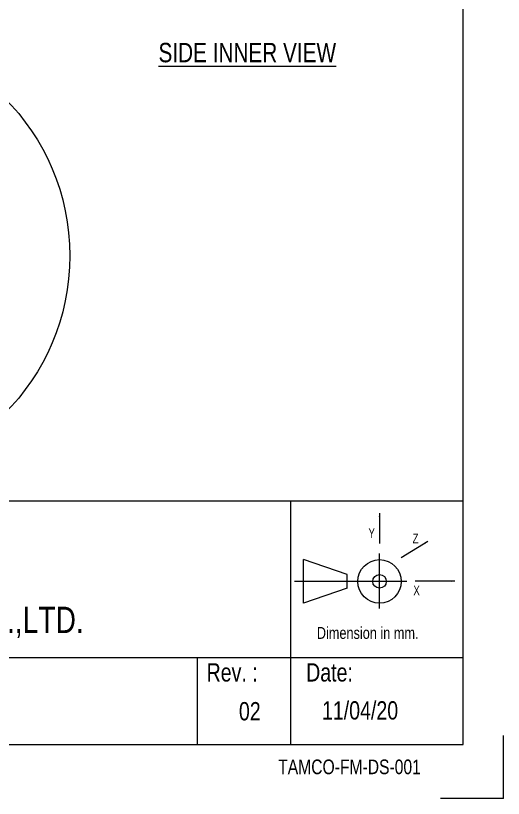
# Model space of a CAD drawing. Header units: millimetres. Extents: x 2233 to 6509, y 1142 to 4179.
# Drawn here: x 5755 to 6509, y 1142 to 2352 of the extents above; entities that cross this region are included whole.
import ezdxf

# ---------------------------------------------------------------- set-up
doc = ezdxf.new("R2010")
doc.units = ezdxf.units.MM
for name, color, linetype in [('FRAME070', 5, 'Continuous'), ('FRAME200', 8, 'Continuous'), ('RAHMEN', 7, 'Continuous'), ('Standard', 7, 'Continuous')]:
    doc.layers.add(name, color=color, linetype=linetype)
doc.styles.add('SLDTEXTSTYLE0', font='TXT', dxfattribs={"width": 0.75})
doc.styles.get("Standard").update_dxf_attribs({"font": 'arial.ttf'})
doc.styles.add('TAMCO', font='cordia.shx', dxfattribs={"width": 0.8, "height": 25})
doc.dimstyles.new('SLDDIMSTYLE0', dxfattribs={"dimtxt": 0.18, "dimasz": 6, "dimexe": 0.18, "dimexo": 0.0625, "dimgap": 0.09, "dimtad": 0, "dimtih": 1, "dimtoh": 1, "dimdec": 4, "dimrnd": 1e-09, "dimzin": 0, "dimdsep": 46, "dimtxsty": 'Standard', "dimsah": 1, "dimcen": 0.09, "dimadec": 0, "dimazin": 0, "dimtfac": 6, "dimtdec": 4, "dimtofl": 0, "dimtmove": 0, "dimatfit": 3, "dimfxl": 1, "dimtolj": 1, "dimtzin": 0, "dimarcsym": 0})

msp = doc.modelspace()

# ---------------------------------------------------------------- linework, layer by layer
at = {"lineweight": 9}
msp.add_circle((5492.88, 1980.84), 345.58, dxfattribs=at)
at = {"layer": 'FRAME070', "lineweight": 9}
for p, q in [((6446.62, 1225.58), (6446.62, 4119.18)), ((6446.62, 1225.58), (6446.62, 4119.18)), ((6446.62, 1225.58), (6446.62, 4071.93)), ((6446.62, 1225.58), (6446.62, 4071.93)), ((2286.81, 1602.1), (6446.62, 1602.1)), ((2286.81, 1602.1), (6446.62, 1602.1)), ((6180.14, 1225.58), (6180.14, 1602.1)), ((6180.14, 1225.58), (6180.14, 1602.1)), ((4693.27, 1359.93), (6446.62, 1359.93)), ((4693.27, 1359.93), (6446.62, 1359.93)), ((6035.87, 1225.58), (6035.87, 1359.93)), ((6035.87, 1225.58), (6035.87, 1359.93)), ((2286.81, 1225.58), (6446.62, 1225.58)), ((2286.81, 1225.58), (6446.62, 1225.58)), ((4529.4, 1225.58), (5946.91, 1225.58)), ((4529.4, 1225.58), (5946.91, 1225.58)), ((4534.34, 1225.58), (5946.91, 1225.58)), ((4534.34, 1225.58), (5946.91, 1225.58)), ((4653.69, 1225.58), (6422.45, 1225.58)), ((4653.69, 1225.58), (6422.45, 1225.58)), ((4658.63, 1225.58), (6422.45, 1225.58)), ((4658.63, 1225.58), (6422.45, 1225.58))]:
    msp.add_line(p, q, dxfattribs=at)
at = {"layer": 'FRAME200', "lineweight": 9}
for q in [(6508.87, 1239.45), (6508.87, 1239.45), (6411.86, 1142.44), (6411.86, 1142.44)]:
    msp.add_line((6508.87, 1142.44), q, dxfattribs=at)
at = {"layer": 'RAHMEN', "color": 7, "lineweight": 15}
for p, q in [((6317.46, 1435.58), (6317.46, 1520.81)), ((6317.46, 1435.58), (6317.46, 1520.81)), ((6199.86, 1444.03), (6199.86, 1511.31)), ((6267.15, 1488.14), (6199.86, 1511.31)), ((6199.86, 1444.03), (6199.86, 1511.31)), ((6267.15, 1488.14), (6199.86, 1511.31)), ((6267.15, 1467.2), (6267.15, 1488.14)), ((6267.15, 1467.2), (6267.15, 1488.14)), ((6359.58, 1477.56), (6185.84, 1477.56)), ((6359.58, 1477.56), (6185.84, 1477.56)), ((6267.15, 1467.2), (6199.86, 1444.03)), ((6267.15, 1467.2), (6199.86, 1444.03))]:
    msp.add_line(p, q, dxfattribs=at)
for radius in [33.64, 33.64, 10.47, 10.47]:
    msp.add_circle((6317.46, 1477.67), radius, dxfattribs=at)

# ---------------------------------------------------------------- texts
at = {"layer": 'FRAME070', "color": 0, "lineweight": 15, "style": 'TAMCO', "width": 0.8}
for s, height, p in [('THAI SWITCHBOARD & METAL WORK CO.,LTD.', 40.7328, (4879.62, 1397.88)), ('THAI SWITCHBOARD & METAL WORK CO.,LTD.', 40.7328, (4879.62, 1397.88)), ('Dimension in mm.', 18.3733, (6220.47, 1388.87)), ('Dimension in mm.', 18.3733, (6220.47, 1388.87)), ('Rev. :', 28.287, (6050.06, 1322.99)), ('Rev. :', 28.287, (6050.06, 1322.99)), ('Date:', 28.287, (6203.96, 1322.99)), ('Date:', 28.287, (6203.96, 1322.99)), ('02', 28.287, (6100.03, 1262.92)), ('11/04/20', 28.287, (6228.43, 1264.22)), ('TAMCO-FM-DS-001', 22.6293, (6160.74, 1179.79)), ('TAMCO-FM-DS-001', 22.6293, (6160.74, 1179.79))]:
    msp.add_text(s, height=height, dxfattribs=at).set_placement(p)
at = {"layer": 'FRAME070', "color": 0, "lineweight": 9, "insert": (5975.69, 2309.94), "char_height": 30, "attachment_point": 1, "style": 'TAMCO'}
msp.add_mtext('{\\LSIDE INNER VIEW}', dxfattribs=at)
at = {"layer": 'Standard', "lineweight": 15, "char_height": 14.95, "attachment_point": 1, "style": 'SLDTEXTSTYLE0'}
for s, insert in [('Y', (6300.36, 1559.88)), ('Y', (6300.36, 1559.88)), ('Z', (6368.51, 1551.57)), ('Z', (6368.51, 1551.57))]:
    msp.add_mtext(s, dxfattribs=dict(at, insert=insert))
at = {"layer": 'Standard', "lineweight": 15, "extrusion": (0, 0, -1), "insert": (6379.75, 1471.12), "char_height": 14.95, "attachment_point": 1, "text_direction": (-1, 0, 0), "style": 'SLDTEXTSTYLE0'}
msp.add_mtext('X', dxfattribs=at)
msp.add_mtext('X', dxfattribs=at)

# ---------------------------------------------------------------- leaders
at = {"layer": 'Standard', "lineweight": 15}
for points in [[(6317.18, 1583.21), (6317.22, 1536.15)], [(6317.18, 1583.21), (6317.22, 1536.15)], [(6392.35, 1539.5), (6351.14, 1514.22)], [(6392.35, 1539.5), (6351.14, 1514.22)], [(6433.79, 1477.89), (6372.57, 1477.88)], [(6433.79, 1477.89), (6372.57, 1477.88)]]:
    msp.add_leader(points, dimstyle='SLDDIMSTYLE0', dxfattribs=at)

doc.saveas('drawing.dxf')
